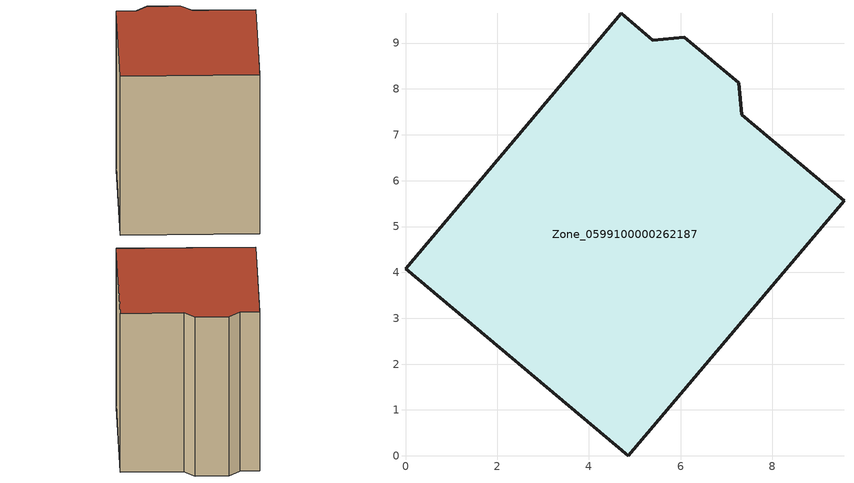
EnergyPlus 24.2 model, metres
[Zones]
Zone_0599100000262187
 floor ground (C_G): 4.85,0 0,4.08 4.7,9.65 5.39,9.06 6.08,9.12 7.27,8.13 7.33,7.43 9.56,5.56 z0
 wall outside (C_F): 7.33,7.43 7.27,8.13 6.08,9.12 5.39,9.06 4.7,9.65 0,4.08 4.85,0 9.56,5.56 7.33,7.43 z0:7.91
 roof outside (C_R): 4.85,0 9.56,5.56 7.33,7.43 7.27,8.13 6.08,9.12 5.39,9.06 4.7,9.65 0,4.08 z7.91
[BUILDING]
Pand.0599100000262187: North Axis=0; Terrain=City; Loads Convergence Tolerance Value=0.04; Temperature Convergence Tolerance Value=0.4; Solar Distribution=FullExterior; Maximum Number of Warmup Days=25; Minimum Number of Warmup Days=1
[Site:Location]
Rotterdam.The.Hague.AP_ZH_NLD Design_Conditions: Latitude=51.96; Longitude=4.45; Time Zone=1; Elevation=-4.5
[SITE:GROUNDTEMPERATURE:BUILDINGSURFACE]
18, 18, 18, 18, 18, 18, 18, 18, 18, 18, 18, 18
[MATERIAL] Thermal Absorptance=0.9; Solar Absorptance=0.7; Visible Absorptance=0.7
Name | Roughness | Thickness | Conductivity | Density | Specific Heat
G.TI.1946 | MediumSmooth | 0.15 | 1 | 540 | 1210
F.TI.1946 | Rough | 0.3 | 0.857143 | 1920 | 840
R.TI.1946 | MediumRough | 0.2 | 0.1 | 1500 | 1000
[CONSTRUCTION]
C_G: G.TI.1946
C_F: F.TI.1946
C_R: R.TI.1946
[ZONE]
Zone_0599100000262187: Type=1; Multiplier=1; Ceiling Height=Autocalculate; Volume=Autocalculate; Floor Area=autocalculate; Part of Total Floor Area=Yes
[ZONEINFILTRATION:DESIGNFLOWRATE]
Infil_Zone_0599100000262187: Zone or ZoneList or Space or SpaceList=Zone_0599100000262187; Schedule=AlwaysOn; Design Flow Rate Calculation Method=Flow/Area; Flow Rate per Floor Area=0.003; Constant Term Coefficient=1; Temperature Term Coefficient=0; Velocity Term Coefficient=0; Velocity Squared Term Coefficient=0
[HVACTEMPLATE:ZONE:IDEALLOADSAIRSYSTEM]
Zone_0599100000262187: Maximum Heating Supply Air Temperature=50; Minimum Cooling Supply Air Temperature=13; Maximum Heating Supply Air Humidity Ratio=0.0156; Minimum Cooling Supply Air Humidity Ratio=0.0077; Heating Limit=NoLimit; Cooling Limit=NoLimit; Dehumidification Control Type=ConstantSensibleHeatRatio; Cooling Sensible Heat Ratio=0.7; Dehumidification Setpoint=60; Humidification Control Type=None; Humidification Setpoint=30; Outdoor Air Method=None; Outdoor Air Flow Rate per Person=0.00944; Outdoor Air Flow Rate per Zone Floor Area=0; Outdoor Air Flow Rate per Zone=0; Demand Controlled Ventilation Type=None; Outdoor Air Economizer Type=NoEconomizer; Heat Recovery Type=None; Sensible Heat Recovery Effectiveness=0.7; Latent Heat Recovery Effectiveness=0.65
[ZONECONTROL:THERMOSTAT]
ThermostatControl_Zone_0599100000262187: Zone or ZoneList=Zone_0599100000262187; Control Type Schedule=DualSetpointControlType; Control 1=Thermostat_Zone_0599100000262187; Temperature Difference Between Cutout And Setpoint=0
[THERMOSTATSETPOINT:DUALSETPOINT]
Thermostat_Zone_0599100000262187: Heating Setpoint Temperature Schedule=HeatingSetpoint_Zone_0599100000262187; Cooling Setpoint Temperature Schedule=CoolingSetpoint_Zone_0599100000262187
[SCHEDULE:COMPACT]
HeatingSetpoint_Zone_0599100000262187: Through: 12/31, For: AllDays, Until: 24:00, 21
CoolingSetpoint_Zone_0599100000262187: Through: 12/31, For: AllDays, Until: 24:00, 24
DualSetpointControlType: Through: 12/31, For: AllDays, Until: 24:00, 4
AlwaysOn: Through: 12/31, For: AllDays, Until: 24:00, 1
